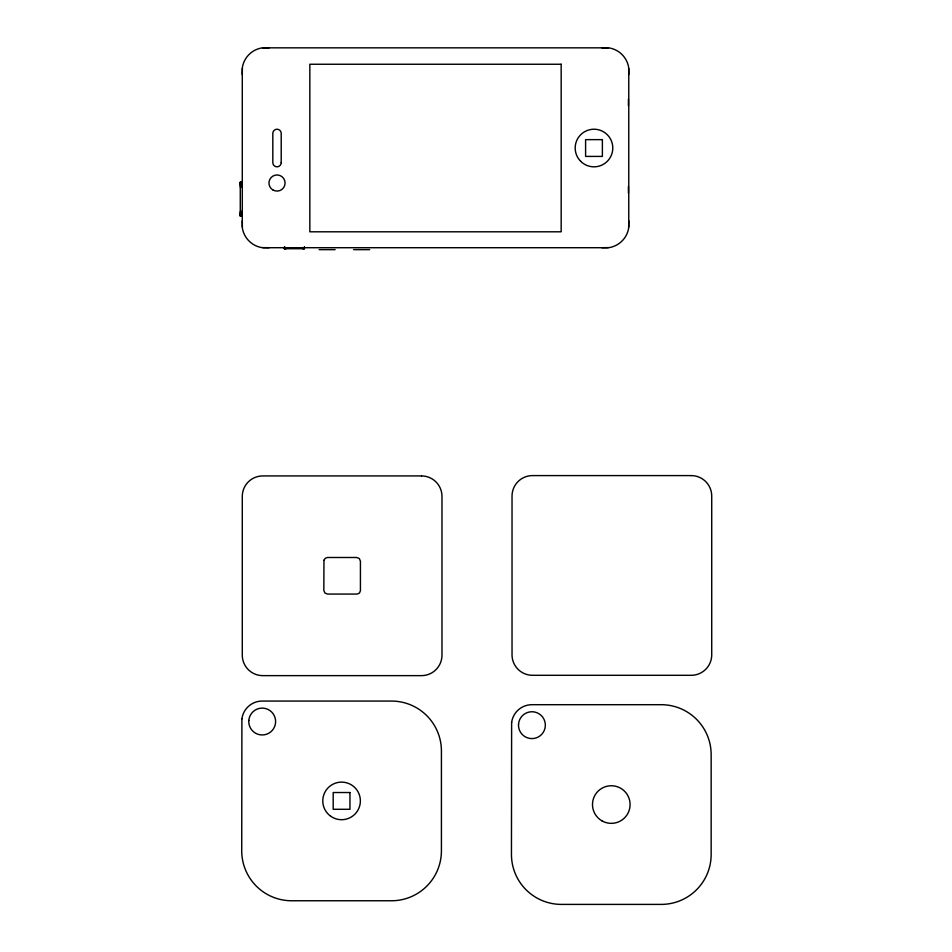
<?xml version="1.0" encoding="UTF-8"?>
<svg xmlns="http://www.w3.org/2000/svg" width="952" height="952" viewBox="0 0 952 952"><rect width="100%" height="100%" fill="white"/><g stroke="black" fill="none" stroke-linecap="round" stroke-linejoin="round"><path stroke-width="1.43" d="M242.284 220.852L242.379 228.159A23.729 23.729 0 0 0 261.824 247.615L269.13 247.71M628.76 74.684L628.665 67.378A23.729 23.729 0 0 0 609.221 47.933L601.914 47.838M262.847 47.838L608.185 47.838M242.284 182.118L240.273 182.118L240.273 216.104L242.284 216.08M240.273 182.296L242.284 182.296M240.273 182.51L242.284 182.51M240.273 182.796L242.284 182.796M240.273 183.165L242.284 183.165M240.273 183.593L242.284 183.593M240.273 184.093L242.284 184.093M240.273 184.64L242.284 184.64M240.273 185.235L242.284 185.235M240.273 185.854L242.284 185.854M240.273 187.151L242.284 187.151M240.273 211.356L242.284 211.356M240.273 212.558L242.284 212.558M240.273 213.141L242.284 213.141M240.273 213.688L242.284 213.688M240.273 214.2L242.284 214.2M240.273 214.652L242.284 214.652M240.273 215.057L242.284 215.057M240.273 215.402L242.284 215.402M240.273 215.759L242.284 215.664M240.273 215.866L242.284 215.866M262.847 247.71L608.185 247.71M284.386 248.71L284.386 247.032L284.339 248.71L304.473 248.71L304.426 247.032M319.11 249.65L335.14 249.65M353.573 249.65L369.685 249.65M269.13 47.838L261.824 47.933A23.729 23.729 0 0 0 242.379 67.378L242.284 74.684M601.914 247.71L609.221 247.615A23.729 23.729 0 0 0 628.665 228.159L628.76 220.852M628.76 68.401L628.76 227.135M628.427 99.02L628.427 105.731M628.427 186.449L628.427 193.161M304.271 247.032L304.271 248.71M304.021 247.71L304.021 248.71M303.676 247.71L303.676 248.71M303.272 247.71L303.272 248.71M302.795 247.71L302.795 248.71M286.017 247.71L286.017 248.71M285.54 247.71L285.54 248.71M285.136 247.71L285.136 248.71M284.791 247.032L284.791 248.71M284.541 247.032L284.541 248.71M242.284 68.401L242.284 227.135M248.817 720.45L248.769 721.771A13.423 13.423 0 0 0 261.99 734.956A13.423 13.423 0 0 0 275.604 722.187A13.423 13.423 0 0 0 263.287 708.157L261.967 708.109A13.423 13.423 0 0 0 248.817 720.45M518.543 724.079L518.495 725.4A13.423 13.423 0 0 0 531.716 738.597A13.423 13.423 0 0 0 545.329 725.817A13.423 13.423 0 0 0 533.013 711.787L531.692 711.751A13.423 13.423 0 0 0 518.543 724.079M241.903 718.867L241.725 850.838A49.921 49.921 0 0 0 291.645 900.759L391.498 900.759A49.921 49.921 0 0 0 441.419 850.838L441.419 750.985A49.921 49.921 0 0 0 391.498 701.065L262.193 701.065A20.468 20.468 0 0 0 242.427 716.237L241.903 718.867M511.629 722.497L511.45 854.479A49.921 49.921 0 0 0 561.371 904.4L661.223 904.4A49.921 49.921 0 0 0 711.156 854.479L711.156 754.627A49.921 49.921 0 0 0 661.223 704.694L531.93 704.694A20.468 20.468 0 0 0 512.152 719.879L511.629 722.497M323.966 560.228L323.835 590.383L324.918 593.001L327.536 594.072L357.071 594.072L359.44 593.096L360.427 590.716L360.427 561.18L359.344 558.574L356.726 557.491L327.536 557.491L325.286 558.253L323.966 560.228M561.168 64.248L309.84 64.248L309.84 231.8L561.168 231.8L561.168 64.248M602.378 139.635L585.599 139.635L585.599 156.414L602.378 156.414L602.378 139.635M691.259 475.595L532.501 475.595A20.468 20.468 0 0 0 512.033 496.075L512.033 654.821A20.468 20.468 0 0 0 532.501 675.301L691.259 675.301A20.468 20.468 0 0 0 711.727 654.821L711.727 496.075A20.468 20.468 0 0 0 691.259 475.595M421.51 475.929L262.752 475.929A20.468 20.468 0 0 0 242.284 496.408L242.284 655.166A20.468 20.468 0 0 0 262.752 675.634L421.51 675.634A20.468 20.468 0 0 0 441.978 655.166L441.978 496.408A20.468 20.468 0 0 0 421.51 475.929M349.955 792.528L333.188 792.528L333.188 809.295L349.955 809.295L349.955 792.528M281.209 162.625L281.209 133.423A4.201 4.201 0 0 0 277.02 129.222A4.201 4.201 0 0 0 272.819 133.423L272.819 162.625A4.201 4.201 0 0 0 277.02 166.814A4.201 4.201 0 0 0 281.209 162.625M272.986 190.007A8.056 8.056 0 0 0 285.076 183.034A8.056 8.056 0 0 0 272.986 176.049A8.056 8.056 0 0 0 272.986 190.007M580.696 161.316A18.79 18.79 0 0 0 612.148 152.891A18.79 18.79 0 0 0 589.121 129.865A18.79 18.79 0 0 0 580.696 161.316M330.63 816.185A18.79 18.79 0 0 0 360.284 802.75A18.79 18.79 0 0 0 333.819 783.793A18.79 18.79 0 0 0 330.63 816.185M601.902 820.826A18.79 18.79 0 0 0 630.093 804.547A18.79 18.79 0 0 0 601.902 788.268A18.79 18.79 0 0 0 601.902 820.826"/></g></svg>
